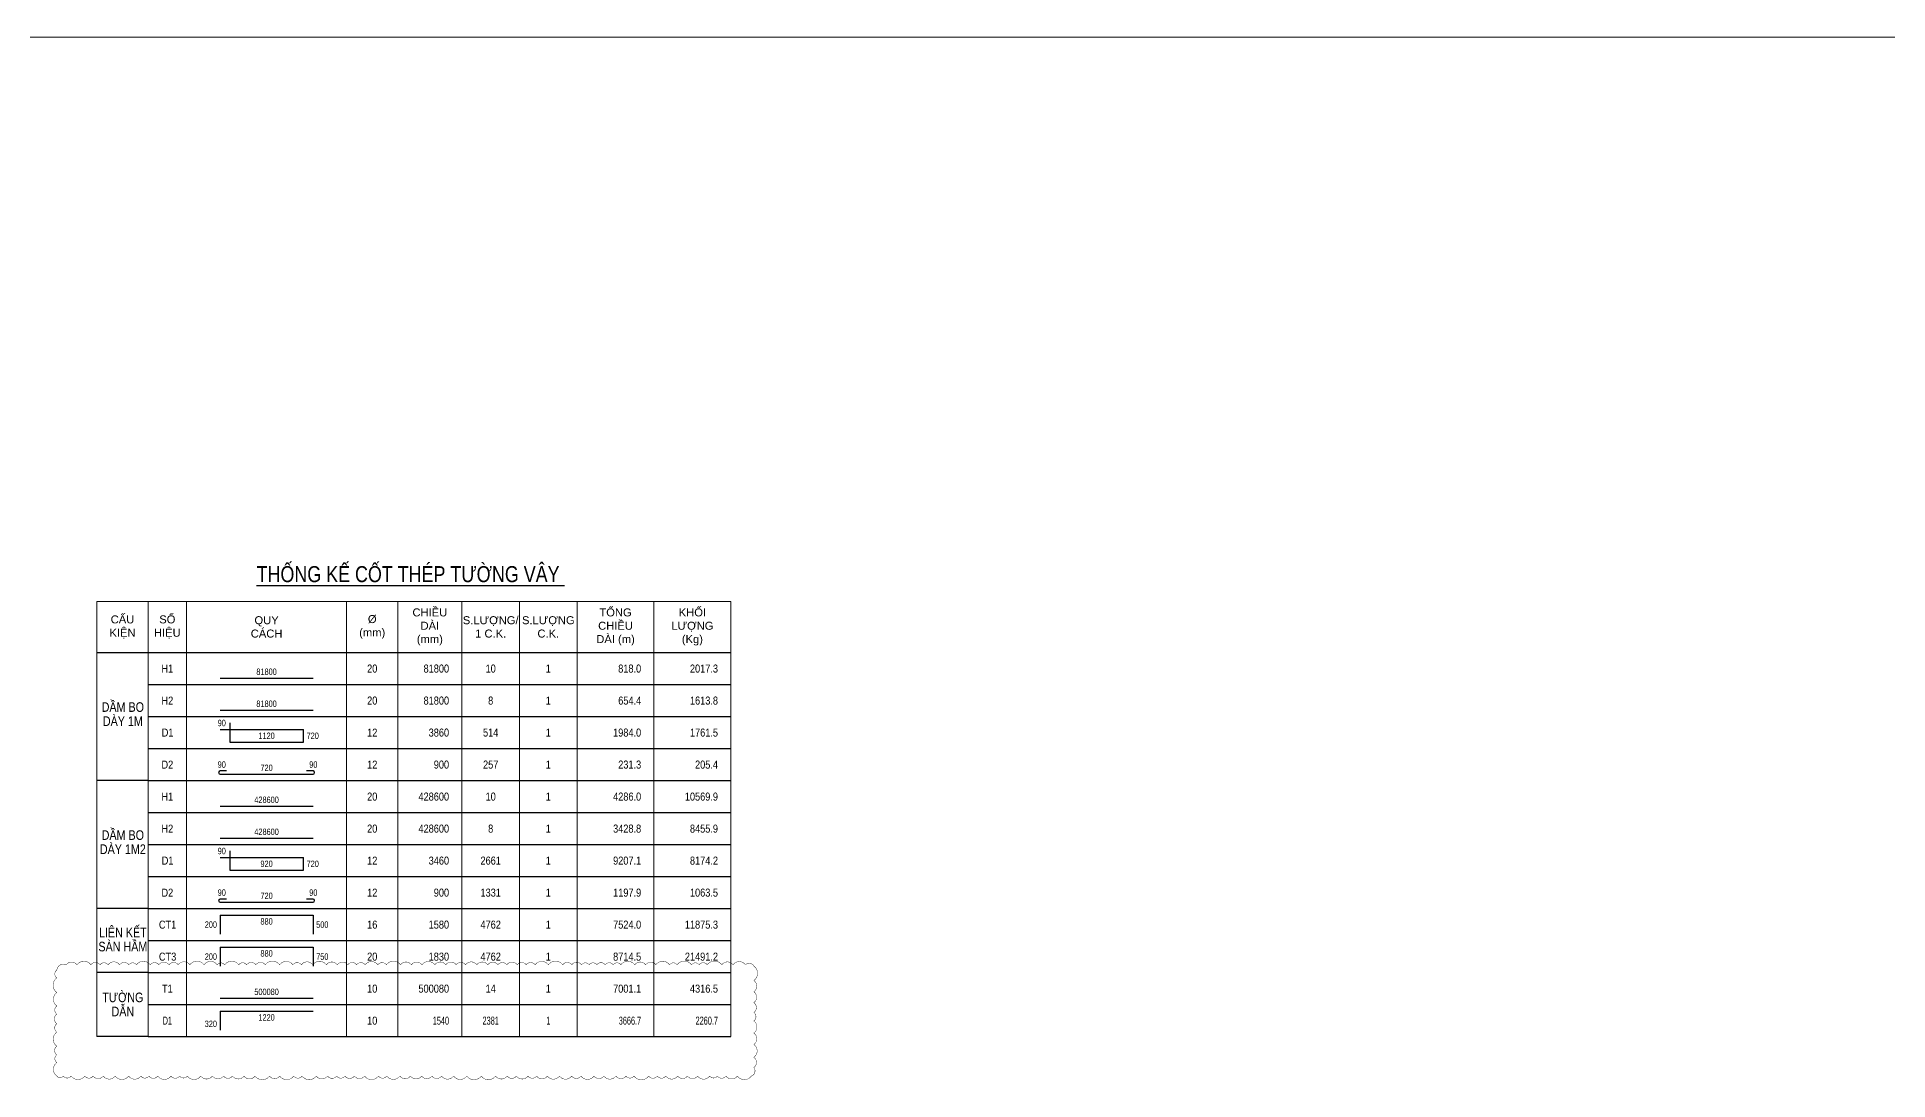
# Model space of a CAD drawing. Header units: millimetres. Extents: x -143483 to 1166745, y -1448440 to -1202244.
# Drawn here: x 587640 to 635820, y -1399219 to -1372063 of the extents above; entities that cross this region are included whole.
import ezdxf
from ezdxf.enums import TextEntityAlignment as Align

# ---------------------------------------------------------------- set-up
doc = ezdxf.new("R2010")
doc.units = ezdxf.units.MM
doc.header["$LTSCALE"] = 30
doc.layers.get('0').update_dxf_attribs({"lineweight": 9})
doc.layers.get('Defpoints').update_dxf_attribs({"lineweight": 9})
for name, color, linetype in [('ccu12-Dai', 6, 'Continuous'), ('ccu12-Dim', 8, 'Continuous'), ('ccu12-Manh', 8, 'Continuous'), ('ccu12-Text', 31, 'Continuous'), ('ccu12-Thay', 7, 'Continuous'), ('TEXT', 31, 'Continuous'), ('THEP', 4, 'Continuous')]:
    doc.layers.add(name, color=color, linetype=linetype)
doc.styles.add('ARIAL', font='arial_0.ttf')
doc.styles.add('Arial Narrow', font='ARIALN.TTF')
doc.styles.add('ccu11_simli', font='vnsimli.shx', dxfattribs={"width": 0.8})
doc.styles.add('ccu12_Arial Narrow', font='ARIALN.TTF')
doc.styles.add('ROMANS', font='arial_0.ttf', dxfattribs={"width": 0.8})

# ---------------------------------------------------------------- blocks, each defined once
blk = doc.blocks.new('TK_1')
at = {"layer": 'THEP'}
blk.add_lwpolyline([(2250, -800), (5150, -800)], dxfattribs=at)
at = {"layer": 'TEXT', "style": 'ROMANS', "width": 0.8}
for tag, p in [('SH', (600, -500)), ('DK', (7000, -500)), ('SL', (10700, -500)), ('SCK', (12500, -500))]:
    blk.add_attdef(tag, text='', height=250, dxfattribs=at).set_placement(p, align=Align.MIDDLE)
blk.add_attdef('L1', text='', height=200, dxfattribs=at).set_placement((3700, -700), align=Align.CENTER)
for tag, p in [('L', (9400, -500)), ('LA', (15400, -500)), ('KL', (17800, -500))]:
    blk.add_attdef(tag, text='', height=250, dxfattribs=at).set_placement(p, align=Align.MIDDLE_RIGHT)
blk = doc.blocks.new('TK_5')
at = {"layer": 'THEP'}
for p, q in [((2250, -400), (4850, -400)), ((2550, -200), (2550, -800)), ((4850, -800), (4850, -400)), ((2550, -800), (4850, -800))]:
    blk.add_line(p, q, dxfattribs=at)
at = {"layer": 'TEXT', "style": 'ROMANS', "width": 0.8}
for tag, p in [('SH', (608, -500)), ('DK', (7000, -500)), ('SL', (10700, -500)), ('SCK', (12500, -500))]:
    blk.add_attdef(tag, text='', height=250, dxfattribs=at).set_placement(p, align=Align.MIDDLE)
for tag, p in [('LNEO', (2300, -300)), ('L1', (3700, -700))]:
    blk.add_attdef(tag, text='', height=200, dxfattribs=at).set_placement(p, align=Align.CENTER)
blk.add_attdef('L2', text='', height=200, dxfattribs=at).set_placement((4950, -600), align=Align.MIDDLE_LEFT)
for tag, p in [('L', (9400, -500)), ('LA', (15400, -500)), ('KL', (17800, -500))]:
    blk.add_attdef(tag, text='', height=250, dxfattribs=at).set_placement(p, align=Align.MIDDLE_RIGHT)
blk = doc.blocks.new('TK_2')
at = {"layer": 'THEP'}
blk.add_lwpolyline([(2450, -700), (2250, -700, 1), (2250, -800), (5150, -800, 1), (5150, -700), (4950, -700)], format="xyb", dxfattribs=at)
at = {"layer": 'TEXT', "style": 'ccu11_simli', "width": 0.8}
for tag, p in [('SH', (600, -500)), ('DK', (7000, -500)), ('SL', (10700, -500)), ('SCK', (12500, -500))]:
    blk.add_attdef(tag, text='', height=250, dxfattribs=at).set_placement(p, align=Align.MIDDLE)
for tag, p in [('LNEO', (2300, -600)), ('L1', (3700, -700)), ('LNEO', (5161, -600))]:
    blk.add_attdef(tag, text='', height=200, dxfattribs=at).set_placement(p, align=Align.CENTER)
for tag, p in [('L', (9400, -500)), ('LA', (15400, -500)), ('KL', (17800, -500))]:
    blk.add_attdef(tag, text='', height=250, dxfattribs=at).set_placement(p, align=Align.MIDDLE_RIGHT)
blk = doc.blocks.new('TK_3')
at = {"layer": 'THEP'}
for p, q in [((2250, -200), (2250, -800)), ((5150, -200), (5150, -800))]:
    blk.add_line(p, q, dxfattribs=at)
blk.add_lwpolyline([(2250, -200), (5150, -200)], dxfattribs=at)
at = {"layer": 'TEXT', "style": 'ccu11_simli', "width": 0.8}
for tag, p in [('SH', (608, -500)), ('DK', (7000, -500)), ('SL', (10700, -500)), ('SCK', (12500, -500))]:
    blk.add_attdef(tag, text='', height=250, dxfattribs=at).set_placement(p, align=Align.MIDDLE)
for tag, height, p in [('L1', 200, (2150, -500)), ('L', 250, (9400, -500)), ('LA', 250, (15400, -500)), ('KL', 250, (17800, -500))]:
    blk.add_attdef(tag, text='', height=height, dxfattribs=at).set_placement(p, align=Align.MIDDLE_RIGHT)
blk.add_attdef('L2', text='', height=200, dxfattribs=at).set_placement((3700, -300), align=Align.TOP_CENTER)
blk.add_attdef('L3', text='', height=200, dxfattribs=at).set_placement((5250, -500), align=Align.MIDDLE_LEFT)
blk = doc.blocks.new('TK_7')
at = {"layer": 'THEP'}
blk.add_line((2250, -200), (2250, -800), dxfattribs=at)
blk.add_lwpolyline([(2250, -200), (5150, -200)], dxfattribs=at)
at = {"layer": 'TEXT', "style": 'ccu12_Arial Narrow', "width": 0.8}
for tag, p in [('SH', (600, -500)), ('DK', (7000, -500)), ('SL', (10700, -500)), ('SCK', (12500, -500))]:
    blk.add_attdef(tag, text='', height=250, dxfattribs=at).set_placement(p, align=Align.MIDDLE)
for tag, height, p in [('L1', 200, (2150, -500)), ('L', 250, (9400, -500)), ('LA', 250, (15400, -500)), ('KL', 250, (17800, -500))]:
    blk.add_attdef(tag, text='', height=height, dxfattribs=at).set_placement(p, align=Align.MIDDLE_RIGHT)
blk.add_attdef('L2', text='', height=200, dxfattribs=at).set_placement((3700, -300), align=Align.TOP_CENTER)

msp = doc.modelspace()

# ---------------------------------------------------------------- linework, layer by layer
for p, q in [((589199.11, -1386756.62), (605699.11, -1386756.62)), ((589199.11, -1386756.62), (589199.11, -1388089.96)), ((589199.11, -1386756.62), (589199.11, -1398089.96)), ((590532.44, -1386756.62), (590532.44, -1398089.96)), ((591532.44, -1386756.62), (591532.44, -1398089.96)), ((595699.11, -1386756.62), (595699.11, -1398089.96)), ((597032.44, -1386756.62), (597032.44, -1398089.96)), ((598699.11, -1386756.62), (598699.11, -1398089.96)), ((600199.11, -1386756.62), (600199.11, -1398089.96)), ((601699.11, -1386756.62), (601699.11, -1398089.96)), ((603699.11, -1386756.62), (603699.11, -1398089.96)), ((605699.11, -1386756.62), (605699.11, -1398089.96))]:
    msp.add_line(p, q)
at = {"layer": 'ccu12-Manh'}
for p, q in [((590532.44, -1388923.29), (605699.11, -1388923.29)), ((590532.44, -1389756.62), (605699.11, -1389756.62)), ((590532.44, -1390589.96), (605699.11, -1390589.96)), ((590532.44, -1391423.29), (605699.11, -1391423.29)), ((590532.44, -1392256.62), (605699.11, -1392256.62)), ((590532.44, -1393089.96), (605699.11, -1393089.96)), ((590532.44, -1393923.29), (605699.11, -1393923.29)), ((590532.44, -1394756.62), (605699.11, -1394756.62)), ((590532.44, -1395589.96), (605699.11, -1395589.96)), ((590532.44, -1396423.29), (605699.11, -1396423.29)), ((590532.44, -1397256.62), (605699.11, -1397256.62)), ((590532.44, -1398089.96), (605699.11, -1398089.96))]:
    msp.add_line(p, q, dxfattribs=at)
at = {"layer": 'ccu12-Thay'}
for p, q in [((589199.11, -1388089.96), (605699.11, -1388089.96)), ((590532.44, -1391423.29), (589199.11, -1391423.29)), ((590532.44, -1394756.62), (589199.11, -1394756.62)), ((590532.44, -1396423.29), (589199.11, -1396423.29)), ((590532.44, -1398089.96), (589199.11, -1398089.96))]:
    msp.add_line(p, q, dxfattribs=at)
at = {"layer": 'Defpoints', "color": 2}
msp.add_line((-139032.75, -1372063.17), (1166744.68, -1372063.17), dxfattribs=at)
at = {"layer": 'Defpoints', "const_width": 10}
msp.add_lwpolyline([(588157.09, -1399114.71, -0.52056705), (588157.09, -1398766.23, -0.52056705), (588157.09, -1398564.65, -0.52056705), (588157.09, -1398339.85, -0.52056705), (588157.09, -1397972.99, -0.52056705), (588157.09, -1397753.37, -0.52056705), (588157.09, -1397503.29, -0.52056705), (588157.09, -1397291.44, -0.52056705), (588157.09, -1396942.52, -0.52056705), (588157.09, -1396561.28, -0.52056705), (588157.09, -1396355.55, -0.52056705), (588401.94, -1396220.54, -0.52056705), (588680.78, -1396220.54, -0.52056705), (589041.78, -1396220.54, -0.52056705), (589281.54, -1396220.54, -0.52056705), (589489.68, -1396220.54, -0.52056705), (589789.5, -1396220.54, -0.52056705), (590031.5, -1396220.54, -0.52056705), (590228.34, -1396220.54, -0.52056705), (590589.43, -1396220.54, -0.52056705), (590812.65, -1396220.54, -0.52056705), (591077.03, -1396220.54, -0.52056705), (591314.83, -1396220.54, -0.52056705), (591619.06, -1396220.54, -0.52056705), (591987.69, -1396220.54, -0.52056705), (592332.79, -1396220.54, -0.52056705), (592525.45, -1396220.54, -0.52056705), (592890.41, -1396220.54, -0.52056705), (593095.79, -1396220.54, -0.52056705), (593337.18, -1396220.54, -0.52056705), (593583.24, -1396220.54, -0.52056705), (593955.59, -1396220.54, -0.52056705), (594300.98, -1396220.54, -0.52056705), (594521.16, -1396220.54, -0.52056705), (594818.21, -1396220.54, -0.52056705), (595171.87, -1396220.54, -0.52056705), (595457.33, -1396220.54, -0.52056705), (595728.68, -1396220.54, -0.52056705), (595959.99, -1396220.54, -0.52056705), (596181.85, -1396220.54, -0.52056705), (596510.65, -1396220.54, -0.52056705), (596733.57, -1396220.54, -0.52056705), (597101.26, -1396220.54, -0.52056705), (597385.15, -1396220.54, -0.52056705), (597661.27, -1396220.54, -0.52056705), (597993.31, -1396220.54, -0.52056705), (598278.39, -1396220.54, -0.52056705), (598550.36, -1396220.54, -0.52056705), (598794.28, -1396220.54, -0.52056705), (599088.12, -1396220.54, -0.52056705), (599371.95, -1396220.54, -0.52056705), (599635.54, -1396220.54, -0.52056705), (599867.85, -1396220.54, -0.52056705), (600142.17, -1396220.54, -0.52056705), (600373.5, -1396220.54, -0.52056705), (600606.04, -1396220.54, -0.52056705), (600950.06, -1396220.54, -0.52056705), (601323.01, -1396220.54, -0.52056705), (601561.12, -1396220.54, -0.52056705), (601813.81, -1396220.54, -0.52056705), (602010.8, -1396220.54, -0.52056705), (602211.9, -1396220.54, -0.52056705), (602430.15, -1396220.54, -0.52056705), (602638.91, -1396220.54, -0.52056705), (602839.1, -1396220.54, -0.52056705), (603197.72, -1396220.54, -0.52056705), (603481.93, -1396220.54, -0.52056705), (603749.78, -1396220.54, -0.52056705), (604104.69, -1396220.54, -0.52056705), (604302.59, -1396220.54, -0.52056705), (604676.57, -1396220.54, -0.52056705), (604874.52, -1396220.54, -0.52056705), (605085.77, -1396220.54, -0.52056705), (605464.02, -1396220.54, -0.52056705), (605756.67, -1396220.54, -0.52056705), (606079.92, -1396220.54, -0.52056705), (606298, -1396252.77, -0.52056705), (606298, -1396628.47, -0.52056705), (606298, -1396922.82, -0.52056705), (606298, -1397205.14, -0.52056705), (606298, -1397462.51, -0.52056705), (606298, -1397681.56, -0.52056705), (606298, -1397996.11, -0.52056705), (606298, -1398295.39, -0.52056705), (606298, -1398628.13, -0.52056705), (606298, -1398893.74, -0.52056705), (606236.25, -1399114.71, -0.52056705), (605870.59, -1399114.71, -0.52056705), (605572.73, -1399114.71, -0.52056705), (605349.92, -1399114.71, -0.52056705), (605148.56, -1399114.71, -0.52056705), (604833.22, -1399114.71, -0.52056705), (604570.47, -1399114.71, -0.52056705), (604316.73, -1399114.71, -0.52056705), (604007.16, -1399114.71, -0.52056705), (603785.01, -1399114.71, -0.52056705), (603560.06, -1399114.71, -0.52056705), (603179.48, -1399114.71, -0.52056705), (602970.84, -1399114.71, -0.52056705), (602708.28, -1399114.71, -0.52056705), (602394.59, -1399114.71, -0.52056705), (602138.77, -1399114.71, -0.52056705), (601798.35, -1399114.71, -0.52056705), (601557.27, -1399114.71, -0.52056705), (601239.73, -1399114.71, -0.52056705), (600924.26, -1399114.71, -0.52056705), (600644.52, -1399114.71, -0.52056705), (600419.92, -1399114.71, -0.52056705), (600118.53, -1399114.71, -0.52056705), (599878.48, -1399114.71, -0.52056705), (599575.04, -1399114.71, -0.52056705), (599203.42, -1399114.71, -0.52056705), (598828.55, -1399114.71, -0.52056705), (598483.09, -1399114.71, -0.52056705), (598169.48, -1399114.71, -0.52056705), (597919.17, -1399114.71, -0.52056705), (597653.17, -1399114.71, -0.52056705), (597359.39, -1399114.71, -0.52056705), (597086.08, -1399114.71, -0.52056705), (596746.56, -1399114.71, -0.52056705), (596528.18, -1399114.71, -0.52056705), (596166.2, -1399114.71, -0.52056705), (595901.63, -1399114.71, -0.52056705), (595655.08, -1399114.71, -0.52056705), (595437.42, -1399114.71, -0.52056705), (595203.09, -1399114.71, -0.52056705), (594908.2, -1399114.71, -0.52056705), (594540.26, -1399114.71, -0.52056705), (594322.87, -1399114.71, -0.52056705), (593958.01, -1399114.71, -0.52056705), (593692.03, -1399114.71, -0.52056705), (593317.07, -1399114.71, -0.52056705), (593026.77, -1399114.71, -0.52056705), (592727.12, -1399114.71, -0.52056705), (592496.12, -1399114.71, -0.52056705), (592205.98, -1399114.71, -0.52056705), (591903.11, -1399114.71, -0.52056705), (591554.19, -1399114.71, -0.52056705), (591352.12, -1399114.71, -0.52056705), (591127.52, -1399114.71, -0.52056705), (590784.15, -1399114.71, -0.52056705), (590553.02, -1399114.71, -0.52056705), (590342.82, -1399114.71, -0.52056705), (590024.57, -1399114.71, -0.52056705), (589675.39, -1399114.71, -0.52056705), (589364.56, -1399114.71, -0.52056705), (589100.93, -1399114.71, -0.52056705), (588884.08, -1399114.71, -0.52056705), (588528.5, -1399114.71, -0.52056705), (588324.11, -1399114.71, -0.52056705)], format="xyb", close=True, dxfattribs=at)

# ---------------------------------------------------------------- block references
at = {"layer": 'ccu12-Dai', "ltscale": 10000}
ref = msp.add_blockref('TK_1', (590532.44, -1388089.96), dxfattribs=dict(at, xscale=0.833333338333486, yscale=0.833333338333486, zscale=0.833333338333486))
ref.add_attrib('SH', 'H1', dxfattribs={"layer": 'TEXT', "color": 1, "ltscale": 10000, "height": 208.333, "style": 'Arial Narrow'}).set_placement((591032.44, -1388506.62), align=Align.MIDDLE)
ref.add_attrib('DK', '20', dxfattribs={"layer": 'TEXT', "color": 1, "ltscale": 10000, "height": 208.333, "style": 'Arial Narrow'}).set_placement((596365.77, -1388506.62), align=Align.MIDDLE)
ref.add_attrib('L', '81800', dxfattribs={"layer": 'TEXT', "ltscale": 10000, "height": 208.333, "style": 'Arial Narrow'}).set_placement((598365.77, -1388506.62), align=Align.MIDDLE_RIGHT)
ref.add_attrib('SL', '10', dxfattribs={"layer": 'TEXT', "color": 1, "ltscale": 10000, "height": 208.333, "style": 'Arial Narrow'}).set_placement((599449.11, -1388506.62), align=Align.MIDDLE)
ref.add_attrib('SCK', '1', dxfattribs={"layer": 'TEXT', "color": 1, "ltscale": 10000, "height": 208.33, "style": 'Arial Narrow'}).set_placement((600949.11, -1388506.62), align=Align.MIDDLE)
ref.add_attrib('LA', '818.0', dxfattribs={"layer": 'TEXT', "ltscale": 10000, "height": 208.333, "style": 'Arial Narrow'}).set_placement((603365.77, -1388506.62), align=Align.MIDDLE_RIGHT)
ref.add_attrib('KL', '2017.3', dxfattribs={"layer": 'TEXT', "ltscale": 10000, "height": 208.333, "style": 'Arial Narrow'}).set_placement((605365.77, -1388506.62), align=Align.MIDDLE_RIGHT)
ref.add_attrib('L1', '81800', dxfattribs={"layer": 'TEXT', "ltscale": 10000, "height": 166.667, "style": 'Arial Narrow'}).set_placement((593615.77, -1388673.29), align=Align.CENTER)
ref = msp.add_blockref('TK_1', (590532.44, -1388923.29), dxfattribs=dict(at, xscale=0.833333338333486, yscale=0.833333338333486, zscale=0.833333338333486))
ref.add_attrib('SH', 'H2', dxfattribs={"layer": 'TEXT', "color": 1, "ltscale": 10000, "height": 208.333, "style": 'Arial Narrow'}).set_placement((591032.44, -1389339.96), align=Align.MIDDLE)
ref.add_attrib('DK', '20', dxfattribs={"layer": 'TEXT', "color": 1, "ltscale": 10000, "height": 208.333, "style": 'Arial Narrow'}).set_placement((596365.77, -1389339.96), align=Align.MIDDLE)
ref.add_attrib('L', '81800', dxfattribs={"layer": 'TEXT', "ltscale": 10000, "height": 208.333, "style": 'Arial Narrow'}).set_placement((598365.77, -1389339.96), align=Align.MIDDLE_RIGHT)
ref.add_attrib('SL', '8', dxfattribs={"layer": 'TEXT', "color": 1, "ltscale": 10000, "height": 208.33, "style": 'Arial Narrow'}).set_placement((599449.11, -1389339.96), align=Align.MIDDLE)
ref.add_attrib('SCK', '1', dxfattribs={"layer": 'TEXT', "color": 1, "ltscale": 10000, "height": 208.33, "style": 'Arial Narrow'}).set_placement((600949.11, -1389339.96), align=Align.MIDDLE)
ref.add_attrib('LA', '654.4', dxfattribs={"layer": 'TEXT', "ltscale": 10000, "height": 208.333, "style": 'Arial Narrow'}).set_placement((603365.77, -1389339.96), align=Align.MIDDLE_RIGHT)
ref.add_attrib('KL', '1613.8', dxfattribs={"layer": 'TEXT', "ltscale": 10000, "height": 208.333, "style": 'Arial Narrow'}).set_placement((605365.77, -1389339.96), align=Align.MIDDLE_RIGHT)
ref.add_attrib('L1', '81800', dxfattribs={"layer": 'TEXT', "ltscale": 10000, "height": 166.667, "style": 'Arial Narrow'}).set_placement((593615.77, -1389506.62), align=Align.CENTER)
ref = msp.add_blockref('TK_5', (590532.44, -1389756.62), dxfattribs=dict(at, xscale=0.833333338333486, yscale=0.833333338333486, zscale=0.833333338333486))
ref.add_attrib('SH', 'D1', dxfattribs={"layer": 'TEXT', "color": 1, "ltscale": 10000, "height": 208.333, "style": 'Arial Narrow'}).set_placement((591039.11, -1390173.29), align=Align.MIDDLE)
ref.add_attrib('DK', '12', dxfattribs={"layer": 'TEXT', "color": 1, "ltscale": 10000, "height": 208.333, "style": 'Arial Narrow'}).set_placement((596365.77, -1390173.29), align=Align.MIDDLE)
ref.add_attrib('L', '3860', dxfattribs={"layer": 'TEXT', "ltscale": 10000, "height": 208.333, "style": 'Arial Narrow'}).set_placement((598365.77, -1390173.29), align=Align.MIDDLE_RIGHT)
ref.add_attrib('SL', '514', dxfattribs={"layer": 'TEXT', "color": 1, "ltscale": 10000, "height": 208.333, "style": 'Arial Narrow'}).set_placement((599449.11, -1390173.29), align=Align.MIDDLE)
ref.add_attrib('SCK', '1', dxfattribs={"layer": 'TEXT', "color": 1, "ltscale": 10000, "height": 208.33, "style": 'Arial Narrow'}).set_placement((600949.11, -1390173.29), align=Align.MIDDLE)
ref.add_attrib('LA', '1984.0', dxfattribs={"layer": 'TEXT', "ltscale": 10000, "height": 208.333, "style": 'Arial Narrow'}).set_placement((603365.77, -1390173.29), align=Align.MIDDLE_RIGHT)
ref.add_attrib('KL', '1761.5', dxfattribs={"layer": 'TEXT', "ltscale": 10000, "height": 208.333, "style": 'Arial Narrow'}).set_placement((605365.77, -1390173.29), align=Align.MIDDLE_RIGHT)
ref.add_attrib('L1', '1120', dxfattribs={"layer": 'TEXT', "ltscale": 10000, "height": 166.667, "style": 'Arial Narrow'}).set_placement((593615.77, -1390339.96), align=Align.CENTER)
ref.add_attrib('L2', '720', dxfattribs={"layer": 'TEXT', "ltscale": 10000, "height": 166.667, "style": 'Arial Narrow'}).set_placement((594657.44, -1390256.62), align=Align.MIDDLE_LEFT)
ref.add_attrib('LNEO', '90', dxfattribs={"layer": 'TEXT', "ltscale": 10000, "height": 166.667, "style": 'Arial Narrow'}).set_placement((592449.11, -1390006.62), align=Align.CENTER)
ref = msp.add_blockref('TK_2', (590532.44, -1390589.96), dxfattribs=dict(at, xscale=0.833333338333486, yscale=0.833333338333486, zscale=0.833333338333486))
ref.add_attrib('SH', 'D2', dxfattribs={"layer": 'TEXT', "color": 1, "ltscale": 10000, "height": 208.333, "style": 'Arial Narrow'}).set_placement((591032.44, -1391006.62), align=Align.MIDDLE)
ref.add_attrib('DK', '12', dxfattribs={"layer": 'TEXT', "color": 1, "ltscale": 10000, "height": 208.333, "style": 'Arial Narrow'}).set_placement((596365.77, -1391006.62), align=Align.MIDDLE)
ref.add_attrib('L', '900', dxfattribs={"layer": 'TEXT', "ltscale": 10000, "height": 208.333, "style": 'Arial Narrow'}).set_placement((598365.77, -1391006.62), align=Align.MIDDLE_RIGHT)
ref.add_attrib('SL', '257', dxfattribs={"layer": 'TEXT', "color": 1, "ltscale": 10000, "height": 208.333, "style": 'Arial Narrow'}).set_placement((599449.11, -1391006.62), align=Align.MIDDLE)
ref.add_attrib('SCK', '1', dxfattribs={"layer": 'TEXT', "color": 1, "ltscale": 10000, "height": 208.33, "style": 'Arial Narrow'}).set_placement((600949.11, -1391006.62), align=Align.MIDDLE)
ref.add_attrib('LA', '231.3', dxfattribs={"layer": 'TEXT', "ltscale": 10000, "height": 208.333, "style": 'Arial Narrow'}).set_placement((603365.77, -1391006.62), align=Align.MIDDLE_RIGHT)
ref.add_attrib('KL', '205.4', dxfattribs={"layer": 'TEXT', "ltscale": 10000, "height": 208.333, "style": 'Arial Narrow'}).set_placement((605365.77, -1391006.62), align=Align.MIDDLE_RIGHT)
ref.add_attrib('L1', '720', dxfattribs={"layer": 'TEXT', "ltscale": 10000, "height": 166.667, "style": 'Arial Narrow'}).set_placement((593615.77, -1391173.29), align=Align.CENTER)
ref.add_attrib('LNEO', '90', dxfattribs={"layer": 'TEXT', "ltscale": 10000, "height": 166.667, "style": 'Arial Narrow'}).set_placement((594833.23, -1391089.96), align=Align.CENTER)
ref.add_attrib('LNEO', '90', dxfattribs={"layer": 'TEXT', "ltscale": 10000, "height": 166.667, "style": 'Arial Narrow'}).set_placement((592449.11, -1391089.96), align=Align.CENTER)
ref = msp.add_blockref('TK_1', (590532.44, -1391423.29), dxfattribs=dict(at, xscale=0.833333338333486, yscale=0.833333338333486, zscale=0.833333338333486))
ref.add_attrib('SH', 'H1', dxfattribs={"layer": 'TEXT', "color": 1, "ltscale": 10000, "height": 208.333, "style": 'Arial Narrow'}).set_placement((591032.44, -1391839.96), align=Align.MIDDLE)
ref.add_attrib('DK', '20', dxfattribs={"layer": 'TEXT', "color": 1, "ltscale": 10000, "height": 208.333, "style": 'Arial Narrow'}).set_placement((596365.77, -1391839.96), align=Align.MIDDLE)
ref.add_attrib('L', '428600', dxfattribs={"layer": 'TEXT', "ltscale": 10000, "height": 208.333, "style": 'Arial Narrow'}).set_placement((598365.77, -1391839.96), align=Align.MIDDLE_RIGHT)
ref.add_attrib('SL', '10', dxfattribs={"layer": 'TEXT', "color": 1, "ltscale": 10000, "height": 208.333, "style": 'Arial Narrow'}).set_placement((599449.11, -1391839.96), align=Align.MIDDLE)
ref.add_attrib('SCK', '1', dxfattribs={"layer": 'TEXT', "color": 1, "ltscale": 10000, "height": 208.33, "style": 'Arial Narrow'}).set_placement((600949.11, -1391839.96), align=Align.MIDDLE)
ref.add_attrib('LA', '4286.0', dxfattribs={"layer": 'TEXT', "ltscale": 10000, "height": 208.333, "style": 'Arial Narrow'}).set_placement((603365.77, -1391839.96), align=Align.MIDDLE_RIGHT)
ref.add_attrib('KL', '10569.9', dxfattribs={"layer": 'TEXT', "ltscale": 10000, "height": 208.333, "style": 'Arial Narrow'}).set_placement((605365.77, -1391839.96), align=Align.MIDDLE_RIGHT)
ref.add_attrib('L1', '428600', dxfattribs={"layer": 'TEXT', "ltscale": 10000, "height": 166.667, "style": 'Arial Narrow'}).set_placement((593615.77, -1392006.62), align=Align.CENTER)
ref = msp.add_blockref('TK_1', (590532.44, -1392256.62), dxfattribs=dict(at, xscale=0.833333338333486, yscale=0.833333338333486, zscale=0.833333338333486))
ref.add_attrib('SH', 'H2', dxfattribs={"layer": 'TEXT', "color": 1, "ltscale": 10000, "height": 208.333, "style": 'Arial Narrow'}).set_placement((591032.44, -1392673.29), align=Align.MIDDLE)
ref.add_attrib('DK', '20', dxfattribs={"layer": 'TEXT', "color": 1, "ltscale": 10000, "height": 208.333, "style": 'Arial Narrow'}).set_placement((596365.77, -1392673.29), align=Align.MIDDLE)
ref.add_attrib('L', '428600', dxfattribs={"layer": 'TEXT', "ltscale": 10000, "height": 208.333, "style": 'Arial Narrow'}).set_placement((598365.77, -1392673.29), align=Align.MIDDLE_RIGHT)
ref.add_attrib('SL', '8', dxfattribs={"layer": 'TEXT', "color": 1, "ltscale": 10000, "height": 208.33, "style": 'Arial Narrow'}).set_placement((599449.11, -1392673.29), align=Align.MIDDLE)
ref.add_attrib('SCK', '1', dxfattribs={"layer": 'TEXT', "color": 1, "ltscale": 10000, "height": 208.33, "style": 'Arial Narrow'}).set_placement((600949.11, -1392673.29), align=Align.MIDDLE)
ref.add_attrib('LA', '3428.8', dxfattribs={"layer": 'TEXT', "ltscale": 10000, "height": 208.333, "style": 'Arial Narrow'}).set_placement((603365.77, -1392673.29), align=Align.MIDDLE_RIGHT)
ref.add_attrib('KL', '8455.9', dxfattribs={"layer": 'TEXT', "ltscale": 10000, "height": 208.333, "style": 'Arial Narrow'}).set_placement((605365.77, -1392673.29), align=Align.MIDDLE_RIGHT)
ref.add_attrib('L1', '428600', dxfattribs={"layer": 'TEXT', "ltscale": 10000, "height": 166.667, "style": 'Arial Narrow'}).set_placement((593615.77, -1392839.96), align=Align.CENTER)
ref = msp.add_blockref('TK_5', (590532.44, -1393089.96), dxfattribs=dict(at, xscale=0.833333338333486, yscale=0.833333338333486, zscale=0.833333338333486))
ref.add_attrib('SH', 'D1', dxfattribs={"layer": 'TEXT', "color": 1, "ltscale": 10000, "height": 208.333, "style": 'Arial Narrow'}).set_placement((591039.11, -1393506.62), align=Align.MIDDLE)
ref.add_attrib('DK', '12', dxfattribs={"layer": 'TEXT', "color": 1, "ltscale": 10000, "height": 208.333, "style": 'Arial Narrow'}).set_placement((596365.77, -1393506.62), align=Align.MIDDLE)
ref.add_attrib('L', '3460', dxfattribs={"layer": 'TEXT', "ltscale": 10000, "height": 208.333, "style": 'Arial Narrow'}).set_placement((598365.77, -1393506.62), align=Align.MIDDLE_RIGHT)
ref.add_attrib('SL', '2661', dxfattribs={"layer": 'TEXT', "color": 1, "ltscale": 10000, "height": 208.333, "style": 'Arial Narrow'}).set_placement((599449.11, -1393506.62), align=Align.MIDDLE)
ref.add_attrib('SCK', '1', dxfattribs={"layer": 'TEXT', "color": 1, "ltscale": 10000, "height": 208.33, "style": 'Arial Narrow'}).set_placement((600949.11, -1393506.62), align=Align.MIDDLE)
ref.add_attrib('LA', '9207.1', dxfattribs={"layer": 'TEXT', "ltscale": 10000, "height": 208.333, "style": 'Arial Narrow'}).set_placement((603365.77, -1393506.62), align=Align.MIDDLE_RIGHT)
ref.add_attrib('KL', '8174.2', dxfattribs={"layer": 'TEXT', "ltscale": 10000, "height": 208.333, "style": 'Arial Narrow'}).set_placement((605365.77, -1393506.62), align=Align.MIDDLE_RIGHT)
ref.add_attrib('L1', '920', dxfattribs={"layer": 'TEXT', "ltscale": 10000, "height": 166.667, "style": 'Arial Narrow'}).set_placement((593615.77, -1393673.29), align=Align.CENTER)
ref.add_attrib('L2', '720', dxfattribs={"layer": 'TEXT', "ltscale": 10000, "height": 166.667, "style": 'Arial Narrow'}).set_placement((594657.44, -1393589.96), align=Align.MIDDLE_LEFT)
ref.add_attrib('LNEO', '90', dxfattribs={"layer": 'TEXT', "ltscale": 10000, "height": 166.667, "style": 'Arial Narrow'}).set_placement((592449.11, -1393339.96), align=Align.CENTER)
ref = msp.add_blockref('TK_2', (590532.44, -1393923.29), dxfattribs=dict(at, xscale=0.833333338333486, yscale=0.833333338333486, zscale=0.833333338333486))
ref.add_attrib('SH', 'D2', dxfattribs={"layer": 'TEXT', "color": 1, "ltscale": 10000, "height": 208.333, "style": 'Arial Narrow'}).set_placement((591032.44, -1394339.96), align=Align.MIDDLE)
ref.add_attrib('DK', '12', dxfattribs={"layer": 'TEXT', "color": 1, "ltscale": 10000, "height": 208.333, "style": 'Arial Narrow'}).set_placement((596365.77, -1394339.96), align=Align.MIDDLE)
ref.add_attrib('L', '900', dxfattribs={"layer": 'TEXT', "ltscale": 10000, "height": 208.333, "style": 'Arial Narrow'}).set_placement((598365.77, -1394339.96), align=Align.MIDDLE_RIGHT)
ref.add_attrib('SL', '1331', dxfattribs={"layer": 'TEXT', "color": 1, "ltscale": 10000, "height": 208.333, "style": 'Arial Narrow'}).set_placement((599449.11, -1394339.96), align=Align.MIDDLE)
ref.add_attrib('SCK', '1', dxfattribs={"layer": 'TEXT', "color": 1, "ltscale": 10000, "height": 208.33, "style": 'Arial Narrow'}).set_placement((600949.11, -1394339.96), align=Align.MIDDLE)
ref.add_attrib('LA', '1197.9', dxfattribs={"layer": 'TEXT', "ltscale": 10000, "height": 208.333, "style": 'Arial Narrow'}).set_placement((603365.77, -1394339.96), align=Align.MIDDLE_RIGHT)
ref.add_attrib('KL', '1063.5', dxfattribs={"layer": 'TEXT', "ltscale": 10000, "height": 208.333, "style": 'Arial Narrow'}).set_placement((605365.77, -1394339.96), align=Align.MIDDLE_RIGHT)
ref.add_attrib('L1', '720', dxfattribs={"layer": 'TEXT', "ltscale": 10000, "height": 166.667, "style": 'Arial Narrow'}).set_placement((593615.77, -1394506.62), align=Align.CENTER)
ref.add_attrib('LNEO', '90', dxfattribs={"layer": 'TEXT', "ltscale": 10000, "height": 166.667, "style": 'Arial Narrow'}).set_placement((594833.23, -1394423.29), align=Align.CENTER)
ref.add_attrib('LNEO', '90', dxfattribs={"layer": 'TEXT', "ltscale": 10000, "height": 166.667, "style": 'Arial Narrow'}).set_placement((592449.11, -1394423.29), align=Align.CENTER)
ref = msp.add_blockref('TK_3', (590532.44, -1394756.62), dxfattribs=dict(at, xscale=0.833333338333486, yscale=0.833333338333486, zscale=0.833333338333486))
ref.add_attrib('SH', 'CT1', dxfattribs={"layer": 'TEXT', "color": 1, "ltscale": 10000, "height": 208.333, "style": 'Arial Narrow'}).set_placement((591039.11, -1395173.29), align=Align.MIDDLE)
ref.add_attrib('DK', '16', dxfattribs={"layer": 'TEXT', "color": 1, "ltscale": 10000, "height": 208.333, "style": 'Arial Narrow'}).set_placement((596365.77, -1395173.29), align=Align.MIDDLE)
ref.add_attrib('L', '1580', dxfattribs={"layer": 'TEXT', "ltscale": 10000, "height": 208.333, "style": 'Arial Narrow'}).set_placement((598365.77, -1395173.29), align=Align.MIDDLE_RIGHT)
ref.add_attrib('SL', '4762', dxfattribs={"layer": 'TEXT', "color": 1, "ltscale": 10000, "height": 208.333, "style": 'Arial Narrow'}).set_placement((599449.11, -1395173.29), align=Align.MIDDLE)
ref.add_attrib('SCK', '1', dxfattribs={"layer": 'TEXT', "color": 1, "ltscale": 10000, "height": 208.33, "style": 'Arial Narrow'}).set_placement((600949.11, -1395173.29), align=Align.MIDDLE)
ref.add_attrib('LA', '7524.0', dxfattribs={"layer": 'TEXT', "ltscale": 10000, "height": 208.333, "style": 'Arial Narrow'}).set_placement((603365.77, -1395173.29), align=Align.MIDDLE_RIGHT)
ref.add_attrib('KL', '11875.3', dxfattribs={"layer": 'TEXT', "ltscale": 10000, "height": 208.333, "style": 'Arial Narrow'}).set_placement((605365.77, -1395173.29), align=Align.MIDDLE_RIGHT)
ref.add_attrib('L1', '200', dxfattribs={"layer": 'TEXT', "ltscale": 10000, "height": 166.667, "style": 'Arial Narrow'}).set_placement((592324.11, -1395173.29), align=Align.MIDDLE_RIGHT)
ref.add_attrib('L2', '880', dxfattribs={"layer": 'TEXT', "ltscale": 10000, "height": 166.667, "style": 'Arial Narrow'}).set_placement((593615.77, -1395006.62), align=Align.TOP_CENTER)
ref.add_attrib('L3', '500', dxfattribs={"layer": 'TEXT', "ltscale": 10000, "height": 166.667, "style": 'Arial Narrow'}).set_placement((594907.44, -1395173.29), align=Align.MIDDLE_LEFT)
ref = msp.add_blockref('TK_3', (590532.44, -1395589.96), dxfattribs=dict(at, xscale=0.833333338333486, yscale=0.833333338333486, zscale=0.833333338333486))
ref.add_attrib('SH', 'CT3', dxfattribs={"layer": 'TEXT', "color": 1, "ltscale": 10000, "height": 208.333, "style": 'Arial Narrow'}).set_placement((591039.11, -1396006.62), align=Align.MIDDLE)
ref.add_attrib('DK', '20', dxfattribs={"layer": 'TEXT', "color": 1, "ltscale": 10000, "height": 208.333, "style": 'Arial Narrow'}).set_placement((596365.77, -1396006.62), align=Align.MIDDLE)
ref.add_attrib('L', '1830', dxfattribs={"layer": 'TEXT', "ltscale": 10000, "height": 208.333, "style": 'Arial Narrow'}).set_placement((598365.77, -1396006.62), align=Align.MIDDLE_RIGHT)
ref.add_attrib('SL', '4762', dxfattribs={"layer": 'TEXT', "color": 1, "ltscale": 10000, "height": 208.333, "style": 'Arial Narrow'}).set_placement((599449.11, -1396006.62), align=Align.MIDDLE)
ref.add_attrib('SCK', '1', dxfattribs={"layer": 'TEXT', "color": 1, "ltscale": 10000, "height": 208.33, "style": 'Arial Narrow'}).set_placement((600949.11, -1396006.62), align=Align.MIDDLE)
ref.add_attrib('LA', '8714.5', dxfattribs={"layer": 'TEXT', "ltscale": 10000, "height": 208.333, "style": 'Arial Narrow'}).set_placement((603365.77, -1396006.62), align=Align.MIDDLE_RIGHT)
ref.add_attrib('KL', '21491.2', dxfattribs={"layer": 'TEXT', "ltscale": 10000, "height": 208.333, "style": 'Arial Narrow'}).set_placement((605365.77, -1396006.62), align=Align.MIDDLE_RIGHT)
ref.add_attrib('L1', '200', dxfattribs={"layer": 'TEXT', "ltscale": 10000, "height": 166.667, "style": 'Arial Narrow'}).set_placement((592324.11, -1396006.62), align=Align.MIDDLE_RIGHT)
ref.add_attrib('L2', '880', dxfattribs={"layer": 'TEXT', "ltscale": 10000, "height": 166.667, "style": 'Arial Narrow'}).set_placement((593615.77, -1395839.96), align=Align.TOP_CENTER)
ref.add_attrib('L3', '750', dxfattribs={"layer": 'TEXT', "ltscale": 10000, "height": 166.667, "style": 'Arial Narrow'}).set_placement((594907.44, -1396006.62), align=Align.MIDDLE_LEFT)
ref = msp.add_blockref('TK_1', (590532.44, -1396423.29), dxfattribs=dict(at, xscale=0.833333338333486, yscale=0.833333338333486, zscale=0.833333338333486))
ref.add_attrib('SH', 'T1', dxfattribs={"layer": 'TEXT', "color": 1, "ltscale": 10000, "height": 208.333, "style": 'Arial Narrow'}).set_placement((591032.44, -1396839.96), align=Align.MIDDLE)
ref.add_attrib('DK', '10', dxfattribs={"layer": 'TEXT', "color": 1, "ltscale": 10000, "height": 208.333, "style": 'Arial Narrow'}).set_placement((596365.77, -1396839.96), align=Align.MIDDLE)
ref.add_attrib('L', '500080', dxfattribs={"layer": 'TEXT', "ltscale": 10000, "height": 208.333, "style": 'Arial Narrow'}).set_placement((598365.77, -1396839.96), align=Align.MIDDLE_RIGHT)
ref.add_attrib('SL', '14', dxfattribs={"layer": 'TEXT', "color": 1, "ltscale": 10000, "height": 208.333, "style": 'Arial Narrow'}).set_placement((599449.11, -1396839.96), align=Align.MIDDLE)
ref.add_attrib('SCK', '1', dxfattribs={"layer": 'TEXT', "color": 1, "ltscale": 10000, "height": 208.33, "style": 'Arial Narrow'}).set_placement((600949.11, -1396839.96), align=Align.MIDDLE)
ref.add_attrib('LA', '7001.1', dxfattribs={"layer": 'TEXT', "ltscale": 10000, "height": 208.333, "style": 'Arial Narrow'}).set_placement((603365.77, -1396839.96), align=Align.MIDDLE_RIGHT)
ref.add_attrib('KL', '4316.5', dxfattribs={"layer": 'TEXT', "ltscale": 10000, "height": 208.333, "style": 'Arial Narrow'}).set_placement((605365.77, -1396839.96), align=Align.MIDDLE_RIGHT)
ref.add_attrib('L1', '500080', dxfattribs={"layer": 'TEXT', "ltscale": 10000, "height": 166.667, "style": 'Arial Narrow'}).set_placement((593615.77, -1397006.62), align=Align.CENTER)
at = {"layer": 'ccu12-Dim'}
ref = msp.add_blockref('TK_7', (590532.44, -1397256.62), dxfattribs=dict(at, xscale=0.833333338333486, yscale=0.833333338333486, zscale=0.833333338333486))
ref.add_attrib('SH', 'D1', dxfattribs={"layer": 'TEXT', "color": 1, "height": 208.333, "style": 'ccu12_Arial Narrow', "width": 0.8}).set_placement((591032.44, -1397673.29), align=Align.MIDDLE)
ref.add_attrib('DK', '10', dxfattribs={"layer": 'TEXT', "color": 1, "height": 208.333, "style": 'Arial Narrow'}).set_placement((596365.77, -1397673.29), align=Align.MIDDLE)
ref.add_attrib('L', '1540', dxfattribs={"layer": 'TEXT', "height": 208.333, "style": 'ccu12_Arial Narrow', "width": 0.8}).set_placement((598365.77, -1397673.29), align=Align.MIDDLE_RIGHT)
ref.add_attrib('SL', '2381', dxfattribs={"layer": 'TEXT', "color": 1, "height": 208.333, "style": 'ccu12_Arial Narrow', "width": 0.8}).set_placement((599449.11, -1397673.29), align=Align.MIDDLE)
ref.add_attrib('SCK', '1', dxfattribs={"layer": 'TEXT', "color": 1, "height": 208.33, "style": 'ccu12_Arial Narrow', "width": 0.8}).set_placement((600949.11, -1397673.29), align=Align.MIDDLE)
ref.add_attrib('LA', '3666.7', dxfattribs={"layer": 'TEXT', "height": 208.333, "style": 'ccu12_Arial Narrow', "width": 0.8}).set_placement((603365.77, -1397673.29), align=Align.MIDDLE_RIGHT)
ref.add_attrib('KL', '2260.7', dxfattribs={"layer": 'TEXT', "height": 208.333, "style": 'ccu12_Arial Narrow', "width": 0.8}).set_placement((605365.77, -1397673.29), align=Align.MIDDLE_RIGHT)
ref.add_attrib('L1', '320', dxfattribs={"layer": 'TEXT', "height": 166.667, "style": 'Arial Narrow'}).set_placement((592324.11, -1397673.29), align=Align.TOP_RIGHT)
ref.add_attrib('L2', '1220', dxfattribs={"layer": 'TEXT', "height": 166.667, "style": 'Arial Narrow'}).set_placement((593615.77, -1397506.62), align=Align.TOP_CENTER)

# ---------------------------------------------------------------- texts
at = {"layer": 'ccu12-Text', "style": 'ARIAL', "width": 0.8}
msp.add_text('%%UTHỐNG KẾ CỐT THÉP TƯỜNG VÂY ', height=416.6667, dxfattribs=at).set_placement((597363.62, -1386256.62), align=Align.CENTER)
at = {"layer": 'ccu12-Text', "color": 2, "style": 'ARIAL', "width": 0.8}
for s, p in [('DẦM BO', (589874.66, -1389633.71)), ('DÀY 1M', (589874.66, -1390001.39)), ('DẦM BO', (589874.66, -1392967.05)), ('DÀY 1M2', (589874.66, -1393334.72)), ('LIÊN KẾT', (589874.66, -1395502.69)), ('SÀN HẦM', (589874.66, -1395870.37)), ('TƯỜNG', (589874.66, -1397192.77)), ('DẪN', (589874.66, -1397560.44))]:
    msp.add_text(s, height=250, dxfattribs=at).set_placement(p, align=Align.CENTER)
at = {"layer": 'TEXT', "ltscale": 10000, "attachment_point": 5, "style": 'ARIAL'}
for s, insert, char_height, width in [('CẤU KIỆN', (589865.77, -1387423.29), 208.333, 543.4288), ('SỐ HIỆU', (591032.44, -1387423.29), 208.333, 556.2756), ('CHIỀU DÀI (mm)', (597865.77, -1387423.29), 208.3333, 1177.2397), ('TỔNG CHIỀU DÀI (m)', (602699.11, -1387423.29), 208.3333, 1177.2397), ('KHỐI LƯỢNG (Kg)', (604699.11, -1387423.29), 208.3333, 1511.1414), ('QUY CÁCH', (593615.77, -1387423.29), 208.333, 1228.9677), ('%%c (mm)', (596365.77, -1387423.29), 208.333, 542.9741), ('S.LƯỢNG/ 1 C.K.', (599449.11, -1387423.29), 208.3333, 1161.8918), ('S.LƯỢNG C.K.', (600949.11, -1387423.29), 208.3333, 1097.2033)]:
    msp.add_mtext(s, dxfattribs=dict(at, insert=insert, char_height=char_height, width=width))

doc.saveas('drawing.dxf')
